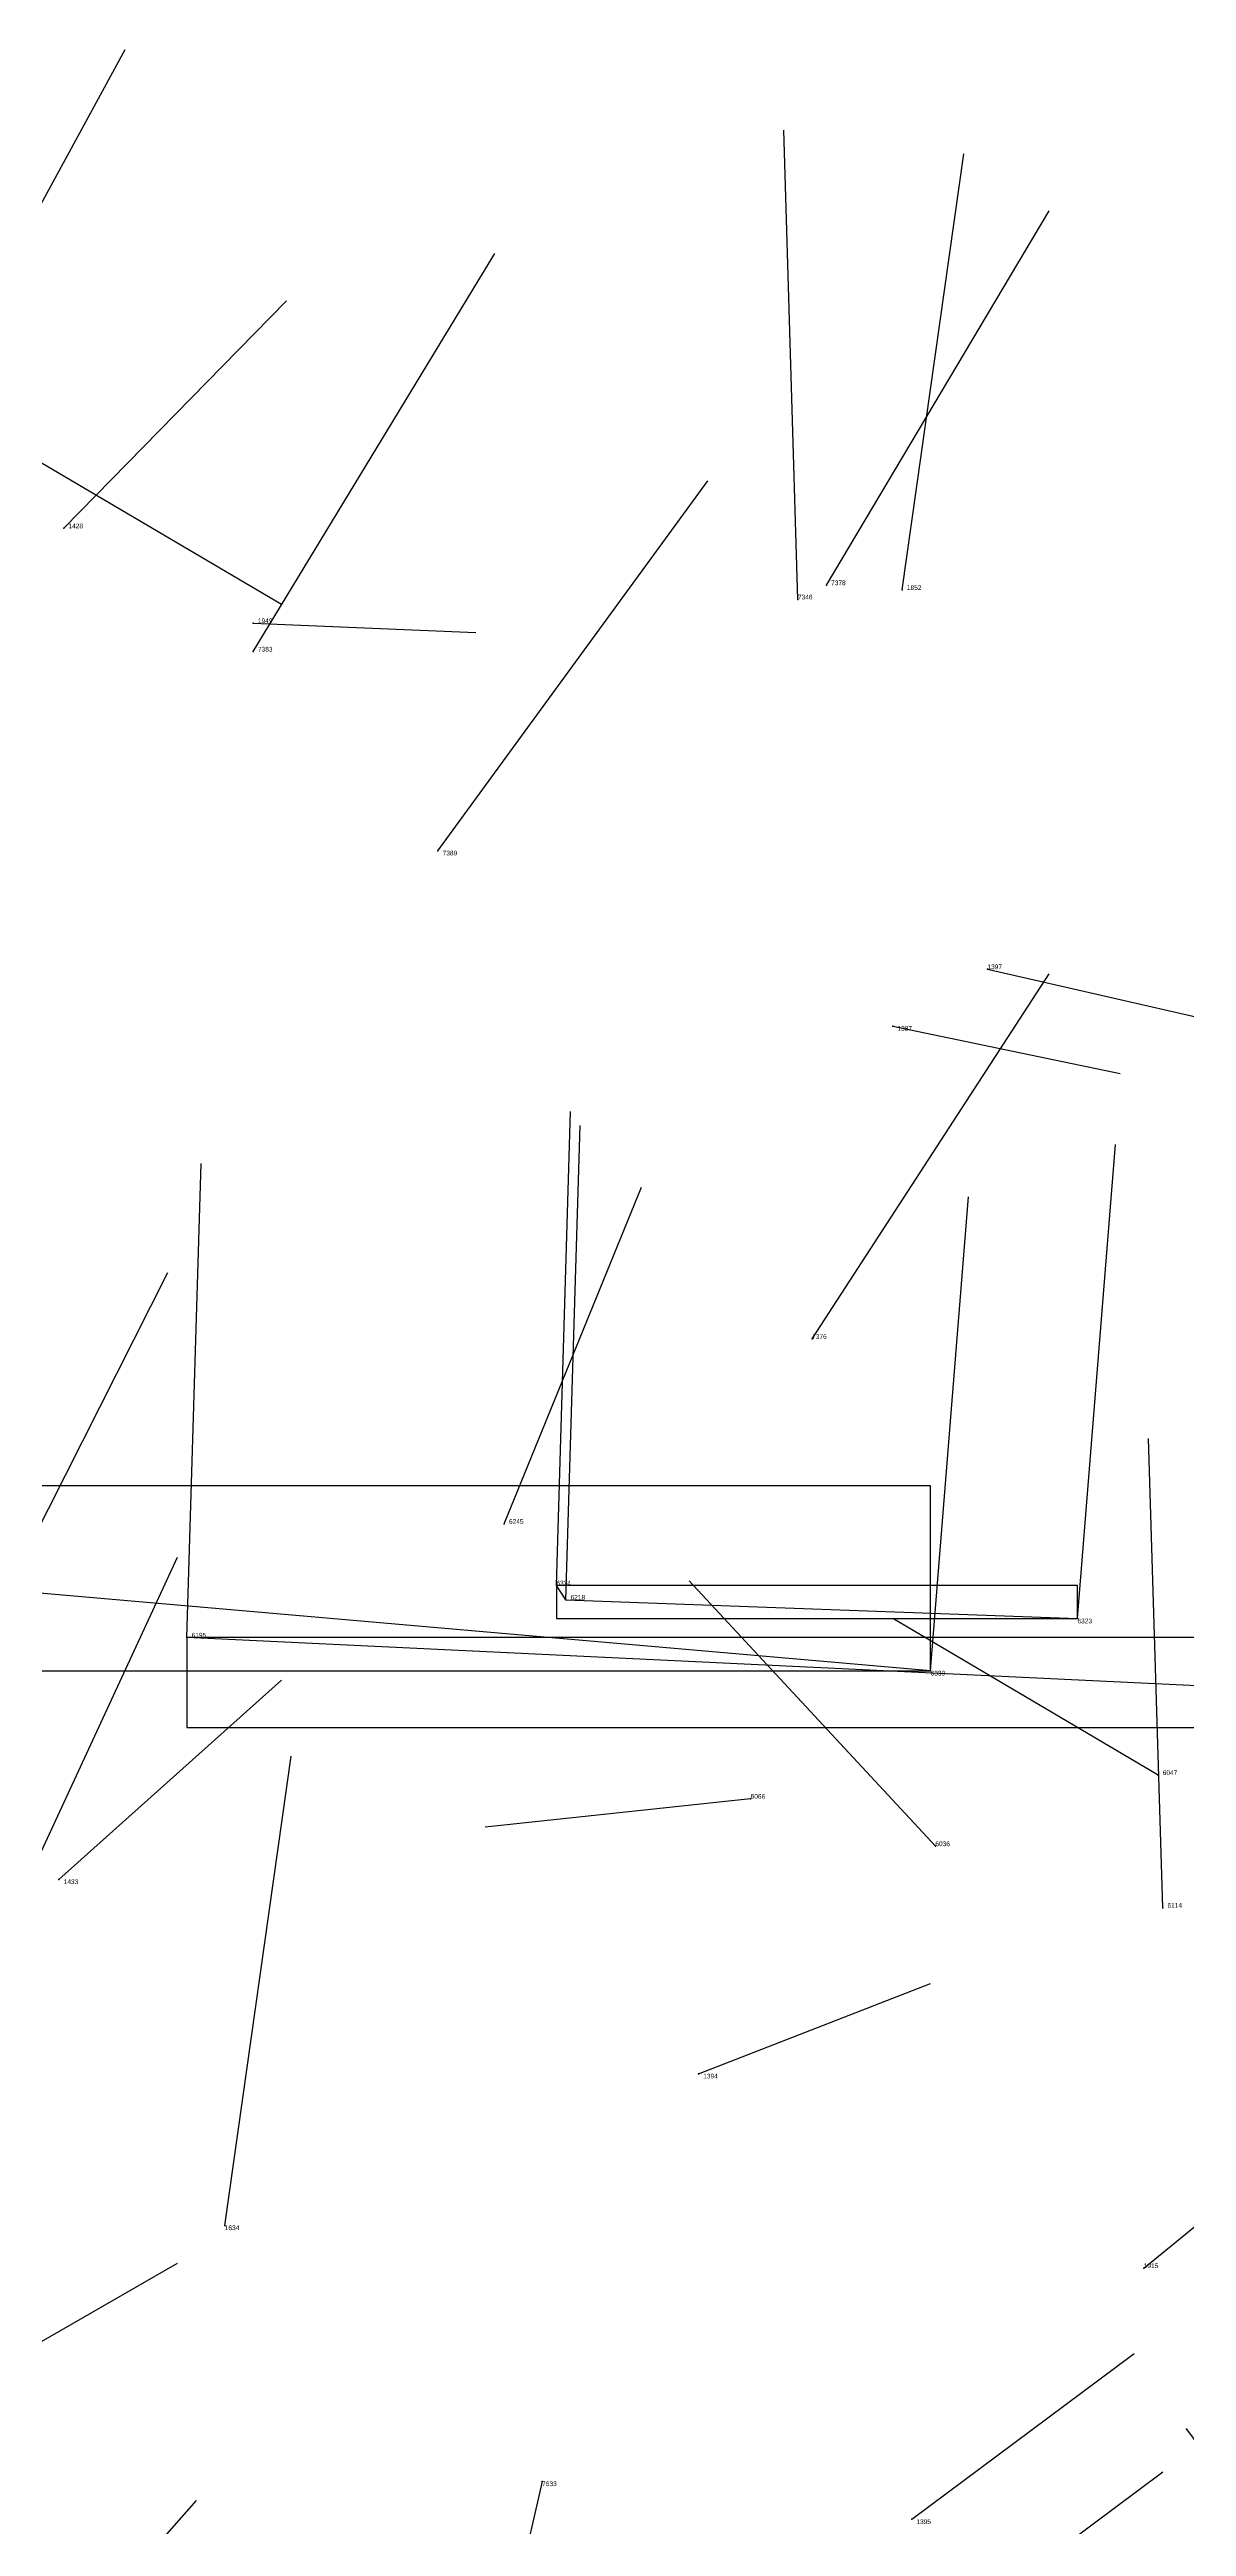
# Model space of a CAD drawing. Extents: x 59.1 to 70.8, y 600.3 to 605.1.
# Drawn here: x 66.941 to 67.181, y 604.543 to 605.066 of the extents above; entities that cross this region are included whole.
import ezdxf

# ---------------------------------------------------------------- set-up
doc = ezdxf.new("R2010")
doc.units = 0
for name, color, linetype in [('Clients', 3, 'CONTINUOUS'), ('Facilities', 3, 'CONTINUOUS'), ('Facilities_lines', 3, 'CONTINUOUS'), ('Min_max_boxes', 1, 'CONTINUOUS'), ('Normals', 1, 'CONTINUOUS'), ('Source_points', 5, 'CONTINUOUS'), ('Text', 3, 'CONTINUOUS')]:
    doc.layers.add(name, color=color, linetype=linetype)

msp = doc.modelspace()

# ---------------------------------------------------------------- linework, layer by layer
at = {"layer": 'Clients', "color": 5}
for p in [(67.048, 604.742, 458.138), (67.158, 604.735, 458.19), (66.97, 604.731, 458.111)]:
    msp.add_point(p, dxfattribs=at)
at = {"layer": 'Facilities', "color": 3}
for p in [(66.944, 604.965, 451.625), (67.099, 604.95, 461.567), (67.105, 604.953, 460.787), (67.121, 604.952, 448.946), (66.984, 604.945, 451.138), (66.984, 604.939, 460.682), (67.023, 604.897, 460.635), (67.139, 604.872, 451.157), (67.119, 604.86, 451.145), (67.102, 604.794, 460.794), (67.037, 604.755, 456.913), (67.05, 604.739, 458.2), (67.127, 604.724, 458.136), (67.175, 604.702, 457.115), (67.089, 604.697, 457.032), (67.128, 604.687, 457.146), (66.943, 604.68, 451.563), (67.176, 604.674, 457.544), (67.078, 604.639, 451.071), (66.978, 604.607, 452.39), (67.172, 604.598, 449.178), (67.181, 604.564, 457.512), (67.045, 604.553, 458.968), (67.123, 604.545, 451.164)]:
    msp.add_point(p, dxfattribs=at)
at = {"layer": 'Facilities_lines', "color": 3}
for p, q in [((67.127, 604.724, 458.136), (66.678, 604.763, 458.354)), ((67.05, 604.739, 458.2), (67.048, 604.742, 458.138)), ((67.05, 604.739, 458.2), (67.158, 604.735, 458.19)), ((67.367, 604.712, 458.313), (66.97, 604.731, 458.111))]:
    msp.add_line(p, q, dxfattribs=at)
at = {"layer": 'Min_max_boxes', "color": 1}
for p, q in [((67.127, 604.763, 458.136), (66.678, 604.763, 458.136)), ((67.127, 604.763, 458.354), (66.678, 604.763, 458.354)), ((67.127, 604.724, 458.136), (67.127, 604.763, 458.136)), ((67.127, 604.724, 458.354), (67.127, 604.763, 458.354)), ((67.127, 604.763, 458.136), (67.127, 604.763, 458.354)), ((67.158, 604.742, 458.138), (67.048, 604.742, 458.138)), ((67.048, 604.742, 458.138), (67.048, 604.735, 458.138)), ((67.158, 604.742, 458.2), (67.048, 604.742, 458.2)), ((67.048, 604.742, 458.2), (67.048, 604.735, 458.2)), ((67.048, 604.742, 458.138), (67.048, 604.742, 458.2)), ((67.158, 604.735, 458.138), (67.158, 604.742, 458.138)), ((67.158, 604.735, 458.2), (67.158, 604.742, 458.2)), ((67.158, 604.742, 458.138), (67.158, 604.742, 458.2)), ((67.048, 604.735, 458.138), (67.158, 604.735, 458.138)), ((67.048, 604.735, 458.2), (67.158, 604.735, 458.2)), ((67.048, 604.735, 458.138), (67.048, 604.735, 458.2)), ((67.158, 604.735, 458.138), (67.158, 604.735, 458.2)), ((67.367, 604.731, 458.111), (66.97, 604.731, 458.111)), ((66.97, 604.731, 458.111), (66.97, 604.712, 458.111)), ((67.367, 604.731, 458.313), (66.97, 604.731, 458.313)), ((66.97, 604.731, 458.313), (66.97, 604.712, 458.313)), ((66.97, 604.731, 458.111), (66.97, 604.731, 458.313)), ((66.678, 604.724, 458.136), (67.127, 604.724, 458.136)), ((66.678, 604.724, 458.354), (67.127, 604.724, 458.354)), ((67.127, 604.724, 458.136), (67.127, 604.724, 458.354)), ((66.97, 604.712, 458.111), (67.367, 604.712, 458.111)), ((66.97, 604.712, 458.313), (67.367, 604.712, 458.313)), ((66.97, 604.712, 458.111), (66.97, 604.712, 458.313))]:
    msp.add_line(p, q, dxfattribs=at)
at = {"layer": 'Normals', "color": 1}
for p, q in [((66.909, 604.978, 460.563), (66.957, 605.066, 460.559)), ((67.099, 604.95, 461.567), (67.096, 605.049, 461.581)), ((67.121, 604.952, 448.946), (67.134, 605.044, 448.982)), ((67.105, 604.953, 460.787), (67.152, 605.032, 460.747)), ((66.984, 604.939, 460.682), (67.035, 605.023, 460.663)), ((66.944, 604.965, 451.625), (66.991, 605.013, 451.699)), ((66.905, 604.999, 456.737), (66.99, 604.949, 456.752)), ((67.023, 604.897, 460.635), (67.08, 604.975, 460.61)), ((66.984, 604.945, 451.138), (67.031, 604.943, 451.226)), ((67.102, 604.794, 460.794), (67.152, 604.871, 460.754)), ((67.139, 604.872, 451.157), (67.187, 604.861, 451.244)), ((67.119, 604.86, 451.145), (67.167, 604.85, 451.232)), ((67.048, 604.742, 458.138), (67.051, 604.842, 458.145)), ((67.05, 604.739, 458.2), (67.053, 604.839, 458.21)), ((67.158, 604.735, 458.19), (67.166, 604.835, 458.192)), ((66.97, 604.731, 458.111), (66.973, 604.831, 458.119)), ((67.037, 604.755, 456.913), (67.066, 604.826, 456.849)), ((67.127, 604.724, 458.136), (67.135, 604.824, 458.137)), ((66.925, 604.727, 462.645), (66.966, 604.808, 462.604)), ((67.176, 604.674, 457.544), (67.173, 604.773, 457.529)), ((66.931, 604.668, 462.524), (66.968, 604.748, 462.478)), ((67.128, 604.687, 457.146), (67.076, 604.743, 457.211)), ((67.175, 604.702, 457.115), (67.119, 604.735, 457.191)), ((66.943, 604.68, 451.563), (66.99, 604.722, 451.64)), ((66.978, 604.607, 452.39), (66.992, 604.706, 452.383)), ((67.089, 604.697, 457.032), (67.033, 604.691, 457.114)), ((67.078, 604.639, 451.071), (67.127, 604.658, 451.156)), ((67.172, 604.598, 449.178), (67.21, 604.629, 449.265)), ((66.914, 604.568, 451.202), (66.968, 604.599, 451.28)), ((67.123, 604.545, 451.164), (67.17, 604.58, 451.245)), ((67.181, 604.564, 457.512), (67.218, 604.514, 457.59)), ((67.045, 604.553, 458.968), (67.034, 604.505, 459.055)), ((67.129, 604.52, 451.14), (67.176, 604.555, 451.221)), ((66.906, 604.474, 456.517), (66.972, 604.549, 456.522))]:
    msp.add_line(p, q, dxfattribs=at)
at = {"layer": 'Source_points', "color": 5}
for p in [(66.944, 604.965, 451.625), (67.099, 604.95, 461.567), (67.105, 604.953, 460.787), (67.121, 604.952, 448.946), (66.984, 604.945, 451.138), (66.984, 604.939, 460.682), (67.023, 604.897, 460.635), (67.139, 604.872, 451.157), (67.119, 604.86, 451.145), (67.102, 604.794, 460.794), (67.037, 604.755, 456.913), (67.048, 604.742, 458.138), (67.05, 604.739, 458.2), (67.158, 604.735, 458.19), (66.97, 604.731, 458.111), (67.127, 604.724, 458.136), (67.175, 604.702, 457.115), (67.089, 604.697, 457.032), (67.128, 604.687, 457.146), (66.943, 604.68, 451.563), (67.176, 604.674, 457.544), (67.078, 604.639, 451.071), (66.978, 604.607, 452.39), (67.172, 604.598, 449.178), (67.181, 604.564, 457.512), (67.045, 604.553, 458.968), (67.123, 604.545, 451.164)]:
    msp.add_point(p, dxfattribs=at)

# ---------------------------------------------------------------- texts
at = {"layer": 'Text', "color": 3}
for s, p in [('1428', (66.945, 604.965, 451.625)), ('7378', (67.106, 604.953, 460.787)), ('7346', (67.099, 604.95, 461.567)), ('1852', (67.122, 604.952, 448.946)), ('1949', (66.985, 604.945, 451.138)), ('7383', (66.985, 604.939, 460.682)), ('7389', (67.024, 604.896, 460.635)), ('1397', (67.139, 604.872, 451.157)), ('1387', (67.12, 604.859, 451.145)), ('7376', (67.102, 604.794, 460.794)), ('6245', (67.038, 604.755, 456.913)), ('6334', (67.048, 604.742, 458.138)), ('6218', (67.051, 604.739, 458.2)), ('6323', (67.158, 604.734, 458.19)), ('6195', (66.971, 604.731, 458.111)), ('6339', (67.127, 604.723, 458.136)), ('6047', (67.176, 604.702, 457.115)), ('6066', (67.089, 604.697, 457.032)), ('6036', (67.128, 604.687, 457.146)), ('1433', (66.944, 604.679, 451.563)), ('6114', (67.177, 604.674, 457.544)), ('1394', (67.079, 604.638, 451.071)), ('1634', (66.978, 604.606, 452.39)), ('1915', (67.172, 604.598, 449.178)), ('7633', (67.045, 604.552, 458.968)), ('1395', (67.124, 604.544, 451.164))]:
    msp.add_text(s, height=0.001, dxfattribs=at).set_placement(p)

doc.saveas('drawing.dxf')
